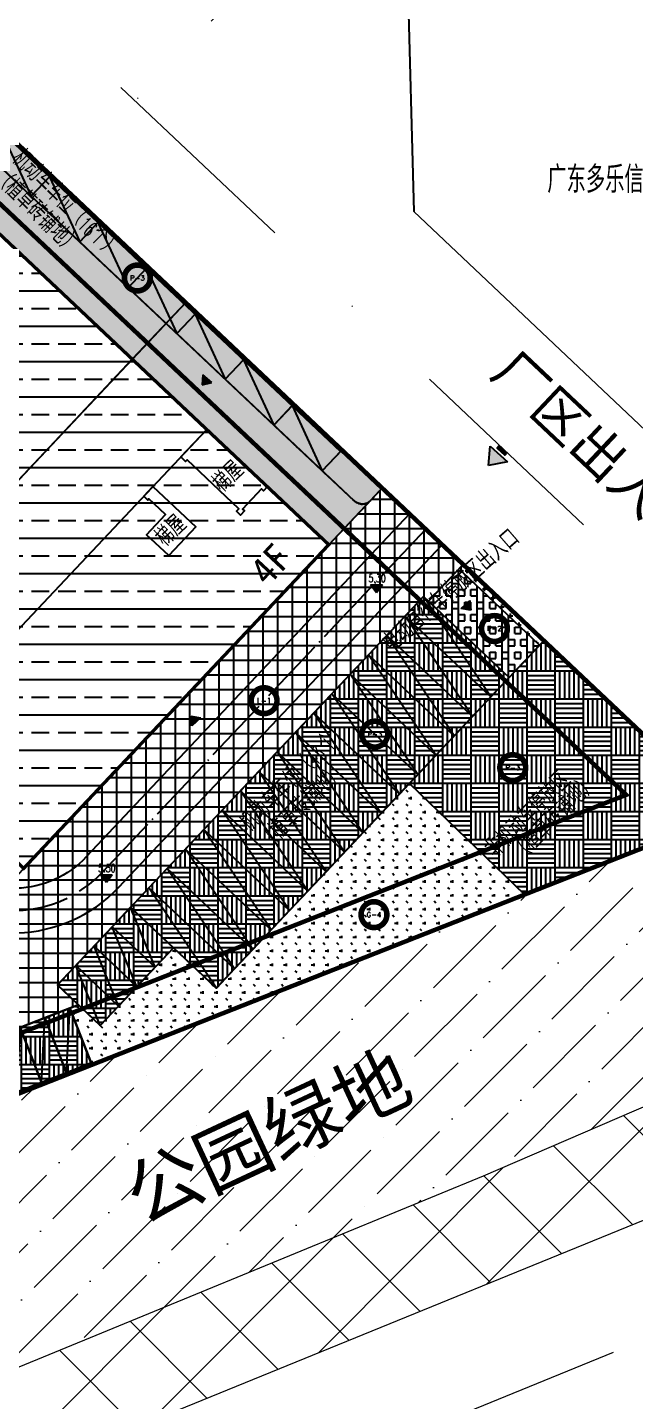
# Model space of a CAD drawing. Header units: millimetres. Extents: x 684779 to 686470, y 2544898 to 2545979.
# Drawn here: x 685867.9 to 685922.5, y 2545218.4 to 2545341.8 of the extents above; entities that cross this region are included whole.
import ezdxf
from ezdxf.enums import TextEntityAlignment as Align

# ---------------------------------------------------------------- set-up
doc = ezdxf.new("R2010")
doc.units = ezdxf.units.MM
for name, pattern in [('DASH', [0.35, 0.25, -0.1]), ('DASHDOT', [25.4, 12.7, -6.35, 0, -6.35]), ('DASHED', [0.75, 0.5, -0.25]), ('DOTE', [2.42, 2, -0.2, 0.02, -0.2])]:
    doc.linetypes.add(name, pattern=pattern)
for name, color, linetype in [('00用地界线', 1, 'Continuous'), ('1绿地填充', 116, 'Continuous'), ('9', 9, 'Continuous'), ('A-DIM-SYMB', 3, 'Continuous'), ('DIM_IDEN', 3, 'Continuous'), ('k-绿地填充', 118, 'Continuous'), ('PLAN_道路', 40, 'Continuous'), ('PLAN_附属建筑', 160, 'Continuous'), ('PUB_DIM', 3, 'Continuous'), ('PUB_TEXT', 7, 'Continuous'), ('建筑', 4, 'Continuous'), ('建筑物', 4, 'Continuous'), ('车位', 8, 'Continuous'), ('道路', 2, 'Continuous'), ('道路中心线', 1, 'DOTE')]:
    doc.layers.add(name, color=color, linetype=linetype)
for name, color, linetype, lineweight in [('JT-道路中线', 7, 'DASHDOT', 5), ('JT-道路名称-BZ', 7, 'Continuous', 5), ('JT-道路红线', 7, 'Continuous', 5), ('YD-G1-TC', 90, 'Continuous', 5)]:
    doc.layers.add(name, color=color, linetype=linetype, lineweight=lineweight)
doc.layers.add('YD-E1-TC', color=141, linetype='Continuous', lineweight=5, true_color=0xb3ecff)
doc.styles.add('_TCH_DIM', font='SIMPLEX', dxfattribs={"bigfont": 'GBCBIG'})
doc.styles.add('_TCH_LABEL', font='COMPLEX', dxfattribs={"bigfont": 'GBCBIG'})
doc.styles.get("Standard").update_dxf_attribs({"font": ''})
doc.styles.add('天正', font='simplex8.shx', dxfattribs={"width": 0.8, "bigfont": 'hztxt.shx'})
doc.styles.get('Standard').set_extended_font_data('SimSun')
pattern_1 = [(90, (0, 0), (-2.52813312, 2.52813312), [2.52813312, -2.52813312]), (90, (0.4214, 0), (-2.52813312, 2.52813312), [2.52813312, -2.52813312]), (90, (0.8427, 0), (-2.52813312, 2.52813312), [2.52813312, -2.52813312]), (90, (1.264, 0), (-2.52813312, 2.52813312), [2.52813312, -2.52813312]), (90, (1.6854, 0), (-2.52813312, 2.52813312), [2.52813312, -2.52813312]), (90, (2.1068, 0), (-2.52813312, 2.52813312), [2.52813312, -2.52813312]), (90, (2.5281, 0), (-2.52813312, 2.52813312), [2.52813312, -2.52813312]), (0, (0, 2.5281), (2.52813312, -2.52813312), [2.52813312, -2.52813312]), (0, (0, 2.9495), (2.52813312, -2.52813312), [2.52813312, -2.52813312]), (0, (0, 3.3708), (2.52813312, -2.52813312), [2.52813312, -2.52813312]), (0, (0, 3.7922), (2.52813312, -2.52813312), [2.52813312, -2.52813312]), (0, (0, 4.2136), (2.52813312, -2.52813312), [2.52813312, -2.52813312]), (0, (0, 4.635), (2.52813312, -2.52813312), [2.52813312, -2.52813312]), (0, (0, 5.0563), (2.52813312, -2.52813312), [2.52813312, -2.52813312])]
pattern_2 = [(90, (0, 0), (-2.24722944, 1e-16), []), (90, (0.5618, 0), (-2.24722944, 1e-16), []), (0, (0, 0), (0, 2.24722944), [-0.56180736, 0.56180736]), (0, (0, 0.5618), (0, 2.24722944), [-0.56180736, 0.56180736]), (0, (0, 1.1236), (0, 2.24722944), [0.56180736, -0.56180736]), (0, (0, 1.6854), (0, 2.24722944), [0.56180736, -0.56180736]), (90, (1.1236, 0), (-2.24722944, 1e-16), [0.56180736, -0.56180736]), (90, (1.6854, 0), (-2.24722944, 1e-16), [0.56180736, -0.56180736])]

# ---------------------------------------------------------------- blocks, each defined once
blk = doc.blocks.new('JHRTYJF')
at = {"layer": '车位'}
blk.add_lwpolyline([(696832.77, 2573175.73), (696826.79, 2573175.8), (696826.81, 2573178.19), (696832.8, 2573178.12)], close=True, dxfattribs=at)
blk.add_lwpolyline([(696826.81, 2573178.19), (696832.77, 2573175.73)], dxfattribs=at)
blk = doc.blocks.new('111111')
at = {"layer": 'A-DIM-SYMB'}
h = blk.add_hatch(color=256, dxfattribs=at)
h.dxf.hatch_style = 1
h.paths.add_polyline_path([(691370.38, 2579484.49), (691370.93, 2579485.22), (691369.82, 2579485.22)])
for p, q in [((691369.82, 2579485.22), (691370.93, 2579485.22)), ((691370.38, 2579484.49), (691369.82, 2579485.22)), ((691370.93, 2579485.22), (691370.38, 2579484.49))]:
    blk.add_line(p, q, dxfattribs=at)
blk = doc.blocks.new('*U4')
at = {"linetype": 'ByBlock', "ltscale": 0.3}
h = blk.add_hatch(color=256, dxfattribs=at)
h.dxf.hatch_style = 1
h.paths.add_polyline_path([(1.83, 2.41), (-1.83, 2.41), (0, 0)])
h = blk.add_hatch(color=256, dxfattribs=at)
h.dxf.hatch_style = 1
h.paths.add_polyline_path([(0.81, 2.9), (0.81, 3.32), (-0.83, 3.32), (-0.83, 2.9)])
for p, q in [((1.83, 2.41), (-1.83, 2.41)), ((-1.83, 2.41), (0, 0)), ((0, 0), (1.83, 2.41))]:
    blk.add_line(p, q, dxfattribs=at)
blk.add_lwpolyline([(-0.83, 3.32), (0.81, 3.32), (0.81, 2.9), (-0.83, 2.9)], close=True, dxfattribs=at)
blk = doc.blocks.new('43TGTRHFD')
at = {"layer": '车位'}
blk.add_lwpolyline([(685418.35, 2545245.02), (685420.75, 2545245.02), (685420.75, 2545239.72), (685418.35, 2545239.72)], close=True, dxfattribs=at)
blk.add_lwpolyline([(685418.35, 2545239.72), (685420.75, 2545245.02)], dxfattribs=at)
blk = doc.blocks.new('45TGHHSAAAA')
at = {"layer": '车位'}
blk.add_lwpolyline([(685411.33, 2545247.39), (685413.73, 2545247.39), (685413.73, 2545236.79), (685411.33, 2545236.79)], close=True, dxfattribs=at)
blk.add_lwpolyline([(685411.33, 2545236.79), (685413.73, 2545247.39)], dxfattribs=at)

msp = doc.modelspace()

# ---------------------------------------------------------------- hatches: boundary and pattern name
at = {"layer": '1绿地填充', "linetype": 'Continuous'}
h = msp.add_hatch(dxfattribs=at)
h.set_pattern_fill('CROSS', color=256, scale=0.5, angle=-1.16508)
h.set_pattern_definition([(358.83492, (464.4707, 0), (0.80972528417, 0.77744651853), [0.396875, -1.190625]), (88.83492, (464.66506, -0.2024), (-0.77744651853, 0.80972528417), [0.396875, -1.190625])])
edge = h.paths.add_edge_path()
edge.add_line((685914.353, 2545286.685), (685913.976, 2545286.287))
edge.add_line((685913.976, 2545286.287), (685907.072, 2545292.812))
edge.add_arc((685907.415, 2545293.176), 0.5, 136.67533, 226.62528, ccw=False)
edge.add_line((685907.051, 2545293.519), (685907.08, 2545293.55))
edge.add_line((685907.08, 2545293.55), (685914.353, 2545286.685))
at = {"layer": 'PUB_DIM', "linetype": 'Continuous'}
h = msp.add_hatch(dxfattribs=at)
h.set_pattern_fill('ANSI37', color=56, scale=0.82944, angle=-45)
h.set_pattern_definition([(0, (0, 0), (0, 1.316736), []), (90, (0, 0), (-1.316736, 0), [])])
edge = h.paths.add_edge_path()
edge.add_line((685807.716, 2545372.65), (685785.927, 2545349.548))
edge.add_arc((685795.384, 2545340.629), 13, 136.67462, 226.67571)
edge.add_line((685786.464, 2545331.171), (685852.345, 2545269.036))
edge.add_line((685852.345, 2545269.036), (685849.867, 2545266.409))
edge.add_line((685849.867, 2545266.409), (685859.324, 2545257.49))
edge.add_line((685859.324, 2545257.49), (685866.318, 2545251.543))
edge.add_line((685866.318, 2545251.543), (685871.694, 2545253.657))
edge.add_line((685871.694, 2545253.657), (685872.479, 2545253.948))
edge.add_line((685872.479, 2545253.948), (685870.588, 2545255.732))
edge.add_line((685870.588, 2545255.732), (685903.522, 2545290.651))
edge.add_line((685903.522, 2545290.651), (685903.972, 2545290.226))
edge.add_line((685903.972, 2545290.226), (685906.97, 2545293.405))
edge.add_arc((685907.415, 2545293.176), 0.5, 136.67533, 152.75688, ccw=False)
edge.add_line((685907.051, 2545293.519), (685899.799, 2545300.404))
edge.add_line((685899.799, 2545300.404), (685898.745, 2545299.286))
edge.add_line((685898.745, 2545299.286), (685895.003, 2545295.319))
edge.add_line((685895.003, 2545295.319), (685894.007, 2545294.263))
edge.add_line((685894.007, 2545294.263), (685890.679, 2545290.735))
edge.add_line((685890.679, 2545290.735), (685888.484, 2545288.407))
edge.add_line((685888.484, 2545288.407), (685885.19, 2545284.915))
edge.add_line((685885.19, 2545284.915), (685877.308, 2545276.558))
edge.add_line((685877.308, 2545276.558), (685870.721, 2545269.574))
edge.add_line((685870.721, 2545269.574), (685867.558, 2545266.219))
edge.add_line((685867.558, 2545266.219), (685865.911, 2545264.473))
edge.add_line((685865.911, 2545264.473), (685857.181, 2545272.707))
edge.add_line((685857.181, 2545272.707), (685858.828, 2545274.453))
edge.add_line((685858.828, 2545274.453), (685850.098, 2545282.686))
edge.add_line((685850.098, 2545282.686), (685848.451, 2545280.94))
edge.add_line((685848.451, 2545280.94), (685787.343, 2545338.575))
edge.add_line((685787.343, 2545338.575), (685788.99, 2545340.321))
edge.add_line((685788.99, 2545340.321), (685816.435, 2545369.42))
edge.add_line((685816.435, 2545369.42), (685821.542, 2545364.603))
edge.add_line((685821.542, 2545364.603), (685824.592, 2545367.838))
edge.add_arc((685825.278, 2545368.566), 1, 136.67571, 226.67576, ccw=False)
edge.add_line((685824.55, 2545369.252), (685825.616, 2545370.382))
edge.add_line((685825.616, 2545370.382), (685816.975, 2545378.712))
edge.add_line((685816.975, 2545378.712), (685816.537, 2545378.248))
edge.add_arc((685815.087, 2545379.626), 2, 226.67571, 316.44979, ccw=False)
edge.add_line((685813.715, 2545378.171), (685813.319, 2545378.544))
edge.add_line((685813.319, 2545378.544), (685813.303, 2545378.527))
edge.add_line((685813.303, 2545378.527), (685807.716, 2545372.65))
h = msp.add_hatch(dxfattribs=at)
h.set_pattern_fill('BOX', color=56, scale=0.442368)
h.set_pattern_definition(pattern_2)
edge = h.paths.add_edge_path()
edge.add_line((685899.799, 2545300.404), (685898.745, 2545299.286))
edge.add_arc((685898.018, 2545299.973), 1, 226.67571, 316.67571, ccw=False)
edge.add_line((685897.331, 2545299.245), (685897.314, 2545299.227))
edge.add_line((685897.314, 2545299.227), (685894.418, 2545301.958))
edge.add_line((685894.418, 2545301.958), (685896.205, 2545303.853))
edge.add_line((685896.205, 2545303.853), (685899.799, 2545300.404))
edge = h.paths.add_edge_path()
edge.add_arc((685825.278, 2545368.566), 1, 136.67571, 226.67576, ccw=False)
edge.add_line((685824.55, 2545369.252), (685825.616, 2545370.382))
edge.add_line((685825.616, 2545370.382), (685826.344, 2545369.697))
edge.add_line((685826.344, 2545369.697), (685826.221, 2545369.566))
edge.add_line((685826.221, 2545369.566), (685824.592, 2545367.838))
h = msp.add_hatch(dxfattribs=at)
h.set_pattern_fill('AR-PARQ1', color=56, scale=0.82944)
h.set_pattern_definition(pattern_1)
h.paths.add_polyline_path([(685896.065, 2545303.704), (685894.418, 2545301.958), (685824.575, 2545367.82), (685826.221, 2545369.566), (685896.065, 2545303.704)])
h = msp.add_hatch(dxfattribs=at)
h.set_pattern_fill('ANSI33', color=8, angle=-45)
h.set_pattern_definition([(0, (0, 0), (0, 3.175), []), (0, (1.5875, -1.5875), (0, 3.175), [1.5875, -0.79375])])
h.paths.add_polyline_path([(685816.435, 2545369.42), (685895.003, 2545295.319), (685867.558, 2545266.219), (685788.99, 2545340.321)])
h.paths.add_polyline_path([(685737.158, 2545298.482), (685805.541, 2545233.986), (685842.592, 2545273.27), (685774.209, 2545337.766)])
edge = h.paths.add_edge_path()
edge.add_line((685849.867, 2545266.409), (685859.324, 2545257.49))
edge.add_line((685859.324, 2545257.49), (685846.391, 2545243.777))
edge.add_line((685846.391, 2545243.777), (685843.481, 2545246.521))
edge.add_line((685843.481, 2545246.521), (685840.05, 2545242.884))
edge.add_line((685840.05, 2545242.884), (685840.196, 2545242.746))
edge.add_line((685840.196, 2545242.746), (685839.852, 2545242.383))
edge.add_line((685839.852, 2545242.383), (685839.707, 2545242.52))
edge.add_line((685839.707, 2545242.52), (685837.752, 2545240.447))
edge.add_line((685837.752, 2545240.447), (685837.897, 2545240.309))
edge.add_line((685837.897, 2545240.309), (685837.554, 2545239.946))
edge.add_line((685837.554, 2545239.946), (685837.408, 2545240.083))
edge.add_line((685837.408, 2545240.083), (685837.399, 2545240.093))
edge.add_arc((685835.214, 2545242.565), 3.3, 226.67571, 311.48128, ccw=False)
edge.add_line((685832.949, 2545240.165), (685828.803, 2545244.076))
edge.add_line((685828.803, 2545244.076), (685849.867, 2545266.409))
h = msp.add_hatch(dxfattribs=at)
h.set_pattern_fill('BOX', color=56, scale=0.442368)
h.set_pattern_definition(pattern_2)
edge = h.paths.add_edge_path()
edge.add_line((685895.002, 2545295.318), (685898.745, 2545299.286))
edge.add_arc((685898.018, 2545299.973), 1, 226.67571, 316.67571, ccw=False)
edge.add_line((685897.331, 2545299.245), (685897.314, 2545299.227))
edge.add_line((685897.314, 2545299.227), (685824.575, 2545367.819))
edge.add_line((685824.575, 2545367.819), (685821.542, 2545364.603))
edge.add_line((685821.542, 2545364.603), (685895.002, 2545295.318))
h = msp.add_hatch(dxfattribs=at)
h.set_pattern_fill('BOX', color=56, scale=0.442368)
h.set_pattern_definition(pattern_2)
edge = h.paths.add_edge_path()
edge.add_line((685911.233, 2545283.378), (685913.976, 2545286.287))
edge.add_line((685913.976, 2545286.287), (685907.071, 2545292.812))
edge.add_arc((685907.415, 2545293.176), 0.5, 152.75688, 226.62528, ccw=False)
edge.add_line((685906.97, 2545293.405), (685903.972, 2545290.226))
edge.add_line((685903.972, 2545290.226), (685911.233, 2545283.378))
h = msp.add_hatch(dxfattribs=at)
h.set_pattern_fill('AR-PARQ1', color=56, scale=0.82944)
h.set_pattern_definition(pattern_1)
h.paths.add_polyline_path([(685911.233, 2545283.378), (685885.709, 2545256.316), (685884.886, 2545255.443), (685881.03, 2545259.079), (685874.443, 2545252.095), (685870.587, 2545255.732), (685903.522, 2545290.651)])
h = msp.add_hatch(dxfattribs=at)
h.set_pattern_fill('AR-PARQ1', color=56, scale=0.82944)
h.set_pattern_definition(pattern_1)
h.paths.add_polyline_path([(685911.233, 2545283.378), (685914.355, 2545286.688), (685930.922, 2545271.064), (685912.61, 2545263.866), (685902.251, 2545273.855)])
h = msp.add_hatch(dxfattribs=at)
h.set_pattern_fill('GRASS', color=256, scale=0.442368, angle=45)
h.set_pattern_definition([(135, (0, 0), (-1.24844733618, 2e-16), [0.2340840348, -1.53148699607]), (90, (0, 0), (-1.2484481871, 1e-16), [0.2340840348, -1.0143641125]), (180, (0, 0), (-1e-16, -1.2484481871), [0.2340840348, -1.0143641125])])
h.paths.add_polyline_path([(685873.699, 2545248.558), (685912.617, 2545263.859), (685902.251, 2545273.855), (685884.886, 2545255.443), (685881.03, 2545259.079), (685874.443, 2545252.095), (685872.479, 2545253.948), (685871.694, 2545253.657)])
h = msp.add_hatch(dxfattribs=at)
h.set_pattern_fill('AR-PARQ1', color=56, scale=0.82944)
h.set_pattern_definition(pattern_1)
h.paths.add_polyline_path([(685871.694, 2545253.657), (685856.059, 2545247.51), (685858.107, 2545242.301), (685873.699, 2545248.558)])
at = {"layer": 'YD-E1-TC'}
h = msp.add_hatch(dxfattribs=at)
h.set_pattern_fill('ANSI37', color=256, scale=2)
h.set_pattern_definition([(45, (464.471, 0), (-4.49012806, 4.49012806), []), (135, (464.471, 0), (-4.49012806, -4.49012806), [])])
edge = h.paths.add_edge_path()
edge.add_line((685941.701, 2545242.095), (685943.855, 2545253.609))
edge.add_line((685943.855, 2545253.609), (685908.906, 2545238.559))
edge.add_line((685908.906, 2545238.559), (685752.41, 2545174.241))
edge.add_ellipse((685852.805, 2544161.955), major_axis=(-1017.253, 0), ratio=1, start_angle=273.801959, end_angle=275.663852, ccw=False)
edge.add_line((685785.353, 2545176.969), (685796.441, 2545181.525))
edge.add_ellipse((685829.91, 2545131.728), major_axis=(-60, 0), ratio=1, start_angle=292.17899, end_angle=303.90547, ccw=False)
edge.add_line((685807.26, 2545187.288), (685941.701, 2545242.095))
at = {"layer": 'YD-G1-TC'}
h = msp.add_hatch(dxfattribs=at)
h.set_pattern_fill('ANSI36', color=251, scale=2)
h.set_pattern_definition([(45, (464.4707, 0), (1.6837980227, 6.1739260832), [7.9375, -1.5875, 0, -1.5875])])
h.paths.add_polyline_path([(685711.724, 2545183.537), (685711.724, 2545159.309), (685711.962, 2545159.342), (685712.553, 2545159.423), (685713.134, 2545159.502), (685713.714, 2545159.581), (685714.294, 2545159.659), (685714.874, 2545159.738), (685715.37, 2545159.805), (685715.865, 2545159.871), (685716.361, 2545159.938), (685716.857, 2545160.004), (685717.384, 2545160.075), (685717.911, 2545160.145), (685718.438, 2545160.215), (685718.965, 2545160.284), (685719.436, 2545160.347), (685720.579, 2545160.497), (685722.307, 2545160.722), (685723.801, 2545160.915), (685725.055, 2545161.075), (685726.264, 2545161.228), (685727.468, 2545161.379), (685728.707, 2545161.534), (685729.622, 2545161.647), (685730.15, 2545161.712), (685731.294, 2545161.851), (685732.626, 2545162.012), (685736.022, 2545162.414), (685739.357, 2545162.798), (685742.694, 2545163.171), (685746.031, 2545163.532), (685749.37, 2545163.882), (685752.711, 2545164.222), (685756.052, 2545164.55), (685759.394, 2545164.867), (685762.737, 2545165.172), (685766.082, 2545165.467), (685769.427, 2545165.75), (685772.773, 2545166.023), (685776.121, 2545166.284), (685779.467, 2545166.534), (685779.492, 2545166.536), (685779.517, 2545166.537), (685779.542, 2545166.539), (685779.567, 2545166.541), (685779.591, 2545166.543), (685779.616, 2545166.545), (685779.641, 2545166.547), (685779.666, 2545166.548), (685779.691, 2545166.55), (685779.716, 2545166.552), (685779.741, 2545166.554), (685779.766, 2545166.556), (685779.79, 2545166.557), (685779.815, 2545166.559), (685779.84, 2545166.561), (685779.865, 2545166.563), (685779.89, 2545166.565), (685779.915, 2545166.566), (685779.94, 2545166.568), (685779.965, 2545166.57), (685779.989, 2545166.572), (685780.014, 2545166.574), (685780.039, 2545166.575), (685780.064, 2545166.577), (685780.089, 2545166.579), (685780.114, 2545166.581), (685780.139, 2545166.583), (685780.164, 2545166.584), (685780.188, 2545166.586), (685780.213, 2545166.588), (685780.238, 2545166.59), (685780.263, 2545166.592), (685780.288, 2545166.593), (685780.313, 2545166.595), (685780.338, 2545166.597), (685780.362, 2545166.599), (685780.387, 2545166.601), (685780.412, 2545166.602), (685780.437, 2545166.604), (685780.462, 2545166.606), (685780.487, 2545166.608), (685780.512, 2545166.61), (685780.537, 2545166.611), (685780.561, 2545166.613), (685780.586, 2545166.615), (685780.611, 2545166.617), (685780.636, 2545166.619), (685780.661, 2545166.62), (685780.686, 2545166.622), (685780.711, 2545166.624), (685780.736, 2545166.626), (685780.76, 2545166.627), (685780.785, 2545166.629), (685780.81, 2545166.631), (685780.835, 2545166.633), (685780.86, 2545166.635), (685780.885, 2545166.636), (685780.91, 2545166.638), (685780.935, 2545166.64), (685780.959, 2545166.642), (685780.984, 2545166.643), (685781.009, 2545166.645), (685781.034, 2545166.647), (685781.059, 2545166.649), (685782.551, 2545168.566), (685782.734, 2545168.801), (685782.919, 2545169.035), (685783.105, 2545169.268), (685783.292, 2545169.5), (685783.48, 2545169.731), (685783.67, 2545169.962), (685783.86, 2545170.191), (685784.052, 2545170.419), (685784.244, 2545170.646), (685784.438, 2545170.873), (685784.633, 2545171.098), (685784.83, 2545171.323), (685785.027, 2545171.546), (685785.225, 2545171.769), (685785.425, 2545171.99), (685785.625, 2545172.211), (685785.827, 2545172.43), (685786.03, 2545172.649), (685786.233, 2545172.866), (685786.438, 2545173.083), (685786.644, 2545173.298), (685786.851, 2545173.512), (685787.06, 2545173.726), (685787.269, 2545173.938), (685787.479, 2545174.149), (685787.69, 2545174.36), (685787.902, 2545174.569), (685788.116, 2545174.777), (685788.33, 2545174.984), (685788.546, 2545175.19), (685788.762, 2545175.395), (685788.979, 2545175.599), (685789.198, 2545175.802), (685789.417, 2545176.004), (685789.638, 2545176.204), (685789.859, 2545176.404), (685790.082, 2545176.602), (685790.305, 2545176.799), (685790.53, 2545176.996), (685790.755, 2545177.191), (685790.981, 2545177.385), (685791.209, 2545177.578), (685791.437, 2545177.769), (685791.666, 2545177.96), (685791.896, 2545178.149), (685792.127, 2545178.337), (685792.359, 2545178.525), (685792.592, 2545178.711), (685792.826, 2545178.895), (685793.061, 2545179.079), (685793.297, 2545179.261), (685793.533, 2545179.443), (685793.771, 2545179.623), (685794.009, 2545179.802), (685794.248, 2545179.98), (685794.488, 2545180.156), (685794.729, 2545180.332), (685794.971, 2545180.506), (685795.214, 2545180.679), (685795.458, 2545180.85), (685795.702, 2545181.021), (685795.947, 2545181.19), (685796.194, 2545181.358), (685796.441, 2545181.525), (685785.353, 2545176.969), (685782.055, 2545176.744), (685778.758, 2545176.509), (685775.461, 2545176.263), (685772.166, 2545176.006), (685768.871, 2545175.739), (685765.577, 2545175.461), (685762.284, 2545175.172), (685758.992, 2545174.872), (685755.701, 2545174.562), (685752.41, 2545174.241), (685908.906, 2545238.559), (685943.855, 2545253.609), (685944.688, 2545258.059), (685930.928, 2545271.058), (685862.216, 2545244.043), (685838.311, 2545233.744), (685821.136, 2545225.205), (685818.865, 2545224.112), (685814.447, 2545222.001), (685810.058, 2545219.927), (685805.753, 2545217.927), (685801.583, 2545216.038), (685797.581, 2545214.281), (685793.69, 2545212.632), (685789.835, 2545211.051), (685785.941, 2545209.502), (685781.931, 2545207.946), (685777.731, 2545206.347), (685773.266, 2545204.665), (685741.489, 2545192.757), (685736.541, 2545190.905), (685732.1, 2545189.244), (685728.318, 2545187.833), (685725.353, 2545186.733)])

# ---------------------------------------------------------------- linework, layer by layer
at = {"color": 1, "linetype": 'DOTE', "ltscale": 3, "const_width": 0.4}
msp.add_lwpolyline([(685930.928, 2545271.058), (685809.612, 2545385.477), (685727.717, 2545299.329), (685731.285, 2545296.149), (685811.329, 2545220.528), (685814.447, 2545222.002), (685818.865, 2545224.113), (685821.137, 2545225.206), (685838.312, 2545233.744), (685862.217, 2545244.044)], close=True, dxfattribs=at)
for points in [[(685784.357, 2545246.009), (685731.285, 2545296.149), (685727.717, 2545299.329), (685809.612, 2545385.477), (685882.146, 2545317.104), (685864.214, 2545298.097), (685847.962, 2545313.429)], [(685868.227, 2545326.656), (685863.862, 2545330.773), (685865.508, 2545332.519), (685869.873, 2545328.402)], [(685872.592, 2545322.54), (685868.227, 2545326.656), (685869.873, 2545328.402), (685874.239, 2545324.286)], [(685876.957, 2545318.423), (685872.592, 2545322.54), (685874.239, 2545324.286), (685878.604, 2545320.169)], [(685881.323, 2545314.307), (685876.957, 2545318.423), (685878.604, 2545320.169), (685882.969, 2545316.053)], [(685885.688, 2545310.191), (685881.323, 2545314.307), (685882.969, 2545316.053), (685887.334, 2545311.937)], [(685890.053, 2545306.074), (685885.688, 2545310.191), (685887.334, 2545311.937), (685891.7, 2545307.82)], [(685894.418, 2545301.958), (685890.053, 2545306.074), (685891.7, 2545307.82), (685896.065, 2545303.704)], [(685911.233, 2545283.378), (685909.586, 2545281.632), (685901.875, 2545288.905), (685903.522, 2545290.651)], [(685911.233, 2545283.378), (685914.355, 2545286.688), (685930.922, 2545271.064), (685912.61, 2545263.866), (685902.251, 2545273.855)], [(685871.694, 2545253.657), (685869.461, 2545252.779), (685871.4, 2545247.846), (685873.634, 2545248.725), (685871.694, 2545253.657)], [(685869.461, 2545252.779), (685867.227, 2545251.901), (685869.166, 2545246.968), (685871.4, 2545247.846), (685869.461, 2545252.779)], [(685867.227, 2545251.901), (685864.994, 2545251.023), (685866.933, 2545246.09), (685869.166, 2545246.968), (685867.227, 2545251.901)]]:
    msp.add_lwpolyline(points, close=True)
for points in [[(685825.616, 2545370.382), (685825.493, 2545370.251), (685899.707, 2545300.306), (685899.83, 2545300.437), (685825.616, 2545370.382)], [(685902.085, 2545346.469), (685902.657, 2545325.28)], [(685875.528, 2545260.97), (685877.174, 2545262.715), (685881.03, 2545259.079), (685879.383, 2545257.333), (685875.528, 2545260.97)], [(685873.881, 2545259.224), (685875.528, 2545260.97), (685879.383, 2545257.333), (685877.737, 2545255.587), (685873.881, 2545259.224)], [(685872.234, 2545257.478), (685873.881, 2545259.224), (685877.737, 2545255.587), (685876.09, 2545253.841), (685872.234, 2545257.478)], [(685870.588, 2545255.732), (685872.234, 2545257.478), (685876.09, 2545253.841), (685874.443, 2545252.095), (685870.588, 2545255.732)]]:
    msp.add_lwpolyline(points)
msp.add_lwpolyline([(685831.973, 2545296.482), (685827.864, 2545292.125), (685852.345, 2545269.036), (685849.867, 2545266.409), (685859.324, 2545257.49), (685866.318, 2545251.543), (685871.694, 2545253.657), (685872.479, 2545253.948), (685870.588, 2545255.732), (685903.522, 2545290.651), (685903.972, 2545290.226), (685906.97, 2545293.405, -0.069319), (685907.051, 2545293.519), (685899.799, 2545300.404), (685895.003, 2545295.319), (685867.558, 2545266.219), (685865.911, 2545264.473), (685857.182, 2545272.706), (685858.828, 2545274.453), (685850.098, 2545282.686), (685848.451, 2545280.94), (685831.973, 2545296.482)], format="xyb", close=True)
at = {"layer": '00用地界线', "color": 6, "linetype": 'DASHED', "ltscale": 5, "const_width": 0.4}
msp.add_lwpolyline([(685921.764, 2545272.828), (685809.804, 2545378.422), (685734.892, 2545299.62), (685812.28, 2545226.508), (685812.3, 2545226.518), (685816.703, 2545228.622), (685818.94, 2545229.698), (685836.208, 2545238.282), (685860.312, 2545248.668)], close=True, dxfattribs=at)
at = {"layer": '1绿地填充', "linetype": 'Continuous'}
for points in [[(685899.799, 2545300.404), (685898.745, 2545299.286, -0.4142136), (685897.331, 2545299.245), (685897.314, 2545299.227), (685894.418, 2545301.958), (685896.205, 2545303.853)], [(685914.353, 2545286.685), (685913.976, 2545286.287), (685907.072, 2545292.812, -0.4139578), (685907.051, 2545293.519), (685907.08, 2545293.55)]]:
    msp.add_lwpolyline(points, format="xyb", close=True, dxfattribs=at)
msp.add_lwpolyline([(685873.699, 2545248.558), (685912.617, 2545263.859), (685902.251, 2545273.855), (685884.886, 2545255.443), (685881.03, 2545259.079), (685874.443, 2545252.095), (685872.479, 2545253.948), (685871.694, 2545253.657)], close=True, dxfattribs=at)
msp.add_lwpolyline([(685871.733, 2545253.157), (685871.14, 2545252.924)], dxfattribs=at)
at = {"layer": '9', "ltscale": 2.5}
msp.add_lwpolyline([(685833.62, 2545298.227), (685784.357, 2545246.009), (685811.329, 2545220.528), (685838.332, 2545233.754), (685862.217, 2545244.044), (685930.928, 2545271.058), (685882.146, 2545317.104), (685877.324, 2545311.992), (685864.214, 2545298.097), (685847.962, 2545313.429), (685833.62, 2545298.227)], dxfattribs=at)
at = {"layer": 'DIM_IDEN', "linetype": 'Continuous', "const_width": 0.5}
for points in [[(685878.942, 2545319.296, 1), (685876.619, 2545319.296, 1)], [(685911.071, 2545287.781, 1), (685908.748, 2545287.781, 1)], [(685890.346, 2545281.294, 1), (685888.023, 2545281.294, 1)], [(685900.305, 2545278.285, 1), (685897.983, 2545278.285, 1)], [(685912.717, 2545275.271, 1), (685910.395, 2545275.271, 1)], [(685900.23, 2545262.057, 1), (685897.907, 2545262.057, 1)]]:
    msp.add_lwpolyline(points, format="xyb", close=True, dxfattribs=at)
at = {"layer": 'JT-道路中线', "color": 1, "ltscale": 1.5}
msp.add_line((685976.504, 2545439.26), (685877.584, 2545335.21), dxfattribs=at)
at = {"layer": 'JT-道路中线', "color": 1, "ltscale": 1.5, "flags": 128}
msp.add_lwpolyline([(685973.45, 2545244.643), (685767.447, 2545439.26)], dxfattribs=at)
msp.add_lwpolyline([(686026.035, 2545267.52), (685959.328, 2545238.5, -0.0058133), (685958.042, 2545237.958), (685811.035, 2545178.028, 0.131401), (685790.444, 2545162.427), (685786.994, 2545157.992)], format="xyb", dxfattribs=at)
at = {"layer": 'JT-道路红线'}
msp.add_lwpolyline([(686026.035, 2545191.378, -0.0000122), (685990.024, 2545185.036, -0.0001088)], format="xyb", dxfattribs=at)
msp.add_lwpolyline([(686026.035, 2545278.425), (685989.271, 2545262.432), (685964.613, 2545266.749), (685902.657, 2545325.28)], dxfattribs=at)
at = {"layer": 'k-绿地填充', "color": 81, "flags": 128}
for points in [[(685896.065, 2545303.704), (685894.418, 2545301.958), (685824.575, 2545367.82), (685826.221, 2545369.566), (685896.065, 2545303.704)], [(685911.233, 2545283.378), (685884.886, 2545255.443), (685884.886, 2545255.443), (685881.03, 2545259.079), (685874.443, 2545252.095), (685870.587, 2545255.732), (685903.522, 2545290.651)], [(685911.233, 2545283.378), (685884.886, 2545255.443), (685884.886, 2545255.443), (685881.03, 2545259.079), (685874.443, 2545252.095), (685870.587, 2545255.732), (685903.522, 2545290.651)], [(685911.233, 2545283.378), (685884.886, 2545255.443), (685884.886, 2545255.443), (685881.03, 2545259.079), (685874.443, 2545252.095), (685870.588, 2545255.732), (685903.522, 2545290.651)], [(685871.694, 2545253.657), (685856.059, 2545247.51), (685858.117, 2545242.277), (685873.699, 2545248.558), (685871.694, 2545253.657)]]:
    msp.add_lwpolyline(points, close=True, dxfattribs=at)
at = {"layer": 'PLAN_道路', "linetype": 'Continuous'}
for points in [[(685788.837, 2545346.804), (685810.626, 2545369.906, -0.2316621), (685818.035, 2545372.689, 0.0915314), (685822.738, 2545373.097), (685819.026, 2545376.598, 0.2441046), (685807.716, 2545372.65), (685785.927, 2545349.548, 0.4142192), (685786.464, 2545331.171), (685857.721, 2545263.966, 0.4139695), (685876.09, 2545264.495), (685905.207, 2545295.316), (685902.272, 2545298.085), (685873.188, 2545267.248, -0.4142143), (685860.465, 2545266.876), (685789.209, 2545334.081, -0.4142195), (685788.837, 2545346.804)], [(685895.002, 2545295.318), (685898.745, 2545299.286, -0.4142136), (685897.331, 2545299.245), (685897.314, 2545299.227), (685824.575, 2545367.819), (685821.542, 2545364.603)], [(685911.233, 2545283.378), (685913.976, 2545286.287), (685907.071, 2545292.812, -0.3339569), (685906.97, 2545293.405), (685903.972, 2545290.226)]]:
    msp.add_lwpolyline(points, format="xyb", close=True, dxfattribs=at)
msp.add_lwpolyline([(685866.318, 2545251.543), (685871.694, 2545253.657), (685872.479, 2545253.948), (685870.588, 2545255.732), (685903.522, 2545290.651), (685903.972, 2545290.226), (685906.97, 2545293.405, -0.0702844), (685907.051, 2545293.519), (685899.799, 2545300.404), (685898.745, 2545299.286), (685895.003, 2545295.319), (685894.007, 2545294.263), (685894.007, 2545294.263), (685890.679, 2545290.735), (685890.679, 2545290.735), (685888.484, 2545288.407), (685888.484, 2545288.407), (685885.19, 2545284.915), (685885.19, 2545284.915), (685877.308, 2545276.558), (685877.308, 2545276.558), (685870.721, 2545269.574), (685870.721, 2545269.574), (685867.558, 2545266.219)], format="xyb", dxfattribs=at)
at = {"layer": 'PLAN_附属建筑', "linetype": 'Continuous'}
for points in [[(685856.573, 2545276.58), (685884.018, 2545305.679), (685895.002, 2545295.318), (685867.558, 2545266.219)], [(685884.018, 2545305.679), (685889.474, 2545300.533), (685889.131, 2545300.169), (685888.949, 2545300.341), (685887.234, 2545298.522), (685887.415, 2545298.351), (685887.072, 2545297.987), (685886.709, 2545298.33), (685886.914, 2545298.548), (685882.259, 2545302.94), (685882.121, 2545302.794), (685881.685, 2545303.206)], [(685880.6, 2545294.331), (685878.6, 2545296.218), (685880.315, 2545298.037), (685878.824, 2545299.443), (685878.721, 2545299.334), (685878.357, 2545299.677), (685879.181, 2545300.55), (685883.036, 2545296.914)]]:
    msp.add_lwpolyline(points, close=True, dxfattribs=at)
at = {"layer": 'YD-E1-TC'}
msp.add_lwpolyline([(685941.701, 2545242.095), (685943.855, 2545253.609), (685908.906, 2545238.559), (685752.41, 2545174.241, -0.0081242), (685785.353, 2545176.969), (685796.441, 2545181.525, -0.0512111), (685807.26, 2545187.288)], format="xyb", close=True, dxfattribs=at)
at = {"layer": 'YD-G1-TC'}
for points in [[(685711.724, 2545183.537), (685725.353, 2545186.733), (685728.318, 2545187.833), (685732.1, 2545189.244), (685736.541, 2545190.905), (685741.489, 2545192.757), (685773.266, 2545204.665), (685777.731, 2545206.347), (685781.931, 2545207.946), (685785.941, 2545209.502), (685789.835, 2545211.051), (685793.69, 2545212.632), (685797.581, 2545214.281), (685801.583, 2545216.038), (685805.753, 2545217.927), (685810.058, 2545219.927), (685811.33, 2545220.528), (685814.447, 2545222.001), (685818.865, 2545224.112), (685821.136, 2545225.205), (685838.311, 2545233.744), (685862.216, 2545244.043), (685930.928, 2545271.058)], [(685943.855, 2545253.609), (685908.906, 2545238.559), (685752.41, 2545174.241)]]:
    msp.add_lwpolyline(points, dxfattribs=at)
at = {"layer": '建筑', "const_width": 0.3}
msp.add_lwpolyline([(685816.435, 2545369.42), (685895.003, 2545295.319), (685867.558, 2545266.219), (685788.99, 2545340.321)], close=True, dxfattribs=at)
at = {"layer": '建筑物'}
msp.add_lwpolyline([(685788.99, 2545340.321), (685856.573, 2545276.58), (685884.018, 2545305.679), (685816.435, 2545369.42), (685788.99, 2545340.321)], dxfattribs=at)
at = {"layer": '道路', "linetype": 'DASH', "ltscale": 5}
for p, q in [((685824.575, 2545367.82), (685897.314, 2545299.227)), ((685898.745, 2545299.286), (685899.83, 2545300.437))]:
    msp.add_line(p, q, dxfattribs=at)
msp.add_arc((685898.018, 2545299.973), 1, 226.67571, 316.67571, dxfattribs=at)
at = {"layer": '道路中心线', "linetype": 'DOTE', "ltscale": 3}
msp.add_lwpolyline([(685903.726, 2545296.712), (685874.643, 2545265.876, -0.4142143), (685859.093, 2545265.421), (685787.837, 2545332.626, -0.4142195), (685787.382, 2545348.176), (685809.171, 2545371.278, -0.2316621), (685818.227, 2545374.68, 0.0915341), (685822.206, 2545375.025)], format="xyb", dxfattribs=at)

# ---------------------------------------------------------------- block references
at = {"xscale": 1.002713087290779, "yscale": 1.002713087290779, "zscale": 1.002713087290779, "rotation": 317.3062436339601}
for p in [(-1577237.148, 1122730.998), (-1577232.783, 1122726.882), (-1577228.418, 1122722.766), (-1577224.052, 1122718.649), (-1577219.687, 1122714.533), (-1577215.322, 1122710.416), (-1577210.957, 1122706.3)]:
    msp.add_blockref('JHRTYJF', p, dxfattribs=at)
for name, p, rotation in [('45TGHHSAAAA', (2067244.335, 300302.046), 46.67571078562544), ('45TGHHSAAAA', (2067242.688, 300300.3), 46.67571078562544), ('45TGHHSAAAA', (2067241.041, 300298.554), 46.67571078562544), ('45TGHHSAAAA', (2067239.394, 300296.808), 46.67571078562544), ('45TGHHSAAAA', (2067237.748, 300295.062), 46.67571078562544), ('45TGHHSAAAA', (2067236.101, 300293.316), 46.67571078562544), ('45TGHHSAAAA', (2067234.454, 300291.57), 46.67571078562544), ('45TGHHSAAAA', (2067232.808, 300289.825), 46.67571078562544), ('45TGHHSAAAA', (2067231.161, 300288.079), 46.67571078562544), ('45TGHHSAAAA', (2067229.514, 300286.333), 46.67571078562544), ('45TGHHSAAAA', (2067227.868, 300284.587), 46.67571078562544), ('45TGHHSAAAA', (2067226.221, 300282.841), 46.67571078562544), ('45TGHHSAAAA', (2067224.574, 300281.095), 46.67571078562544), ('45TGHHSAAAA', (2067222.927, 300279.349), 46.67571078562544), ('45TGHHSAAAA', (2067221.281, 300277.603), 46.67571078562544), ('45TGHHSAAAA', (2067219.634, 300275.857), 46.67571078562544), ('43TGTRHFD', (2067211.444, 300270.626), 46.67571079169093), ('43TGTRHFD', (2067209.798, 300268.88), 46.67571079169093), ('43TGTRHFD', (2067208.151, 300267.134), 46.67571079169093), ('43TGTRHFD', (2067206.504, 300265.388), 46.67571079169093), ('43TGTRHFD', (979218.506, -74292.39), 21.46147902869366), ('43TGTRHFD', (979216.273, -74293.268), 21.46147902869366), ('43TGTRHFD', (979214.039, -74294.147), 21.46147902869366)]:
    msp.add_blockref(name, p, dxfattribs=dict(rotation=rotation))
at = {"layer": 'A-DIM-SYMB', "xscale": -0.5832000000000002, "yscale": 0.5832000000000002, "zscale": 0.5832, "rotation": 317.9667271602631}
msp.add_blockref('*U4', (685909.36, 2545302.428), dxfattribs=at)
at = {"layer": 'PLAN_道路', "linetype": 'Continuous', "zscale": 0.9599999999999999}
for p, xscale, yscale, rotation in [((-405544.694, 225527.476), -0.9600000000000001, 0.9600000000000001, 319.7994698949241), ((1911083.938, 293279.503), 0.9599999999999999, 0.9599999999999999, 43.55195167222557), ((-539293.573, 4797289.836), 0.9599999999999999, 0.9599999999999999, 223.5519516722256)]:
    msp.add_blockref('111111', p, dxfattribs=dict(at, xscale=xscale, yscale=yscale, rotation=rotation))
at = {"layer": 'PLAN_道路', "linetype": 'Continuous', "xscale": 0.9599999999999999, "yscale": 0.9599999999999999, "zscale": 0.9599999999999999}
for p in [(22183.733, 68985.886), (22159.429, 68959.823)]:
    msp.add_blockref('111111', p, dxfattribs=at)

# ---------------------------------------------------------------- texts
at = {"layer": 'JT-道路名称-BZ', "linetype": 'Continuous'}
msp.add_text('公园绿地', height=5, rotation=25, dxfattribs=at).set_placement((685878.175, 2545234.079))
at = {"layer": 'PUB_TEXT', "linetype": 'Continuous', "style": '天正'}
for s, height, rotation, width, p in [('机动车车位（', 1.75, 315.33636, 0.8, (685866.323, 2545329.842)), ('（植草砖铺地）', 1.75, 315.33636, 0.8, (685864.674, 2545328.137)), ('16', 1.4, 315.33636, 0.6, (685872.297, 2545323.937)), ('个）', 1.75, 315.33636, 0.8, (685873.322, 2545322.925)), ('梯屋', 1.75, 43.64437, 0.8, (685885.515, 2545299.891)), ('梯屋', 1.75, 43.64437, 0.8, (685880.359, 2545295.01)), ('电动自行车停放区出入口', 1.75, 40.99343, 0.8, (685900.724, 2545285.509)), ('个）', 1.75, 45.33636, 0.8, (685894.977, 2545276.458)), ('43', 1.4, 45.33636, 0.6, (685893.853, 2545275.32)), ('机动车车位（', 1.75, 45.33636, 0.8, (685887.948, 2545269.345)), ('（植草砖铺地）', 1.75, 45.33636, 0.8, (685889.652, 2545267.697)), ('非机动车停放区', 1.75, 45.39884, 0.8, (685910.055, 2545267.001)), ('（植草砖铺地）', 1.75, 45.33636, 0.8, (685912.421, 2545266.69))]:
    msp.add_text(s, height=height, rotation=rotation, dxfattribs=dict(at, width=width)).set_placement(p)
at = {"layer": 'PUB_TEXT', "style": '_TCH_DIM'}
msp.add_text('广东多乐信制冷设备有限公司', height=2.41135, dxfattribs=at).set_placement((685914.664, 2545326.95))
at = {"layer": 'PUB_TEXT', "linetype": 'Continuous', "style": '_TCH_LABEL'}
for s, height, p, p2 in [('P-3', 0.447, (685877.121, 2545319.073), (685878.441, 2545319.073)), ('P-2', 0.447, (685909.249, 2545287.558), (685910.569, 2545287.558)), ('L-1', 0.5133, (685888.537, 2545281.037), (685889.832, 2545281.037)), ('P-3', 0.447, (685898.484, 2545278.061), (685899.804, 2545278.061)), ('P-3', 0.447, (685910.896, 2545275.047), (685912.216, 2545275.047)), ('G-4', 0.4284, (685898.405, 2545261.843), (685899.731, 2545261.843))]:
    msp.add_text(s, height=height, dxfattribs=at).set_placement(p, p2, align=Align.FIT)
at = {"layer": 'PUB_TEXT'}
for s, height, rotation, p in [('厂区出入口', 3.5, 316.67571, (685909.422, 2545310.556)), ('4F', 2.5, 47, (685889.498, 2545291.45))]:
    msp.add_text(s, height=height, rotation=rotation, dxfattribs=at).set_placement(p)
at = {"layer": 'PUB_TEXT', "style": '_TCH_DIM', "width": 0.705882}
for p in [(685898.574, 2545291.937), (685874.269, 2545265.874)]:
    msp.add_text('5.30', height=0.7344, dxfattribs=at).set_placement(p)

doc.saveas('drawing.dxf')
